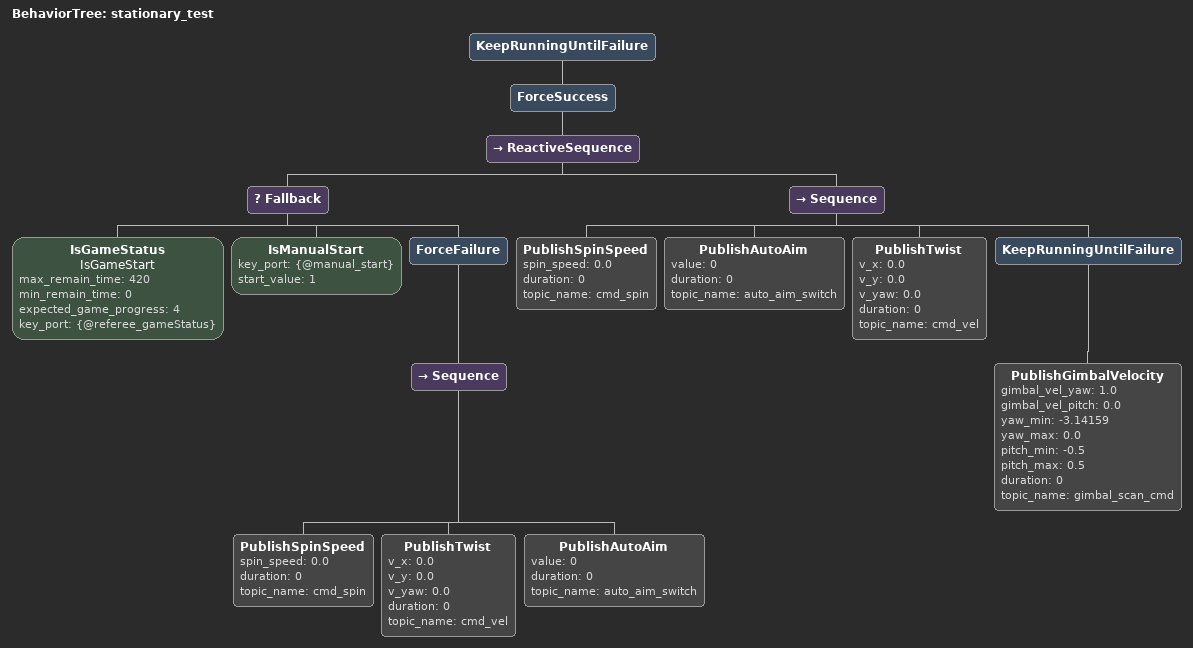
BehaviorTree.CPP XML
<?xml version="1.0" encoding="UTF-8"?>
<root BTCPP_format="4">

  <!-- Main tree: stationary_test                   -->
  <!-- Static test in crowded prep area:            -->
  <!-- - no navigation actions                       -->
  <!-- - chassis stays still                         -->
  <!-- - gimbal scan runs when game/manual starts    -->
  <BehaviorTree ID="stationary_test">
    <KeepRunningUntilFailure>
      <ForceSuccess>
        <ReactiveSequence>
          <!-- Inline start gate to avoid subtree-name collisions -->
          <Fallback>
            <IsGameStatus name="IsGameStart"
                          max_remain_time="420"
                          min_remain_time="0"
                          expected_game_progress="4"
                          key_port="{@referee_gameStatus}"/>
            <IsManualStart key_port="{@manual_start}"
                           start_value="1"/>
            <ForceFailure>
              <Sequence>
                <PublishSpinSpeed spin_speed="0.0"
                                  duration="0"
                                  topic_name="cmd_spin"/>
                <PublishTwist v_x="0.0"
                              v_y="0.0"
                              v_yaw="0.0"
                              duration="0"
                              topic_name="cmd_vel"/>
                <PublishAutoAim value="0"
                                duration="0"
                                topic_name="auto_aim_switch"/>
              </Sequence>
            </ForceFailure>
          </Fallback>

          <Sequence>
            <!-- Keep chassis motion disabled in static test -->
            <PublishSpinSpeed spin_speed="0.0"
                              duration="0"
                              topic_name="cmd_spin"/>
            <PublishAutoAim value="0"
                            duration="0"
                            topic_name="auto_aim_switch"/>
            <PublishTwist v_x="0.0"
                          v_y="0.0"
                          v_yaw="0.0"
                          duration="0"
                          topic_name="cmd_vel"/>

            <KeepRunningUntilFailure>
                <PublishGimbalVelocity gimbal_vel_yaw="1.0"
                                       gimbal_vel_pitch="0.0"
                                       yaw_min="-3.14159"
                                       yaw_max="0.0"
                                       pitch_min="-0.5"
                                       pitch_max="0.5"
                                       duration="0"
                                       topic_name="gimbal_scan_cmd"/>
            </KeepRunningUntilFailure>
          </Sequence>
        </ReactiveSequence>
      </ForceSuccess>
    </KeepRunningUntilFailure>
  </BehaviorTree>

</root>
